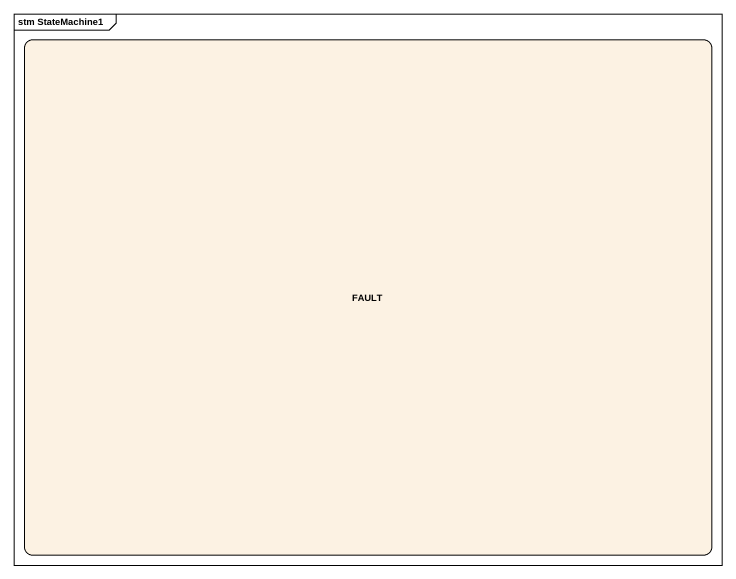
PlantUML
@startuml
mainframe stm StateMachine1
hide empty description
state FAULT
@enduml
